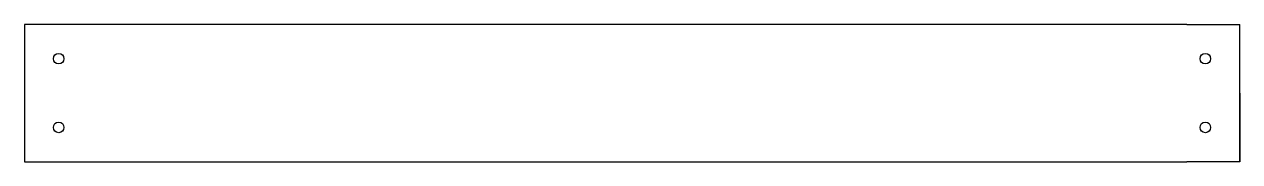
# Model space of a CAD drawing. Header units: millimetres. Extents: x 6 to 121, y 3 to 16.
import ezdxf

# ---------------------------------------------------------------- set-up
doc = ezdxf.new("R2010")
doc.units = ezdxf.units.MM
doc.header["$MEASUREMENT"] = 0

msp = doc.modelspace()

# ---------------------------------------------------------------- linework, layer by layer
for p, q in [((115.58, 15.87), (5.58, 15.87)), ((5.58, 15.87), (5.58, 2.87)), ((115.58, 15.87), (120.58, 15.87)), ((120.58, 2.87), (120.58, 15.87)), ((120.58, 9.37), (120.58, 2.87)), ((5.58, 2.87), (115.58, 2.87)), ((120.58, 2.87), (115.58, 2.87))]:
    msp.add_line(p, q)
for centre in [(8.83, 12.62), (117.33, 12.62), (8.83, 6.12), (117.33, 6.12)]:
    msp.add_circle(centre, 0.5)

doc.saveas('drawing.dxf')
